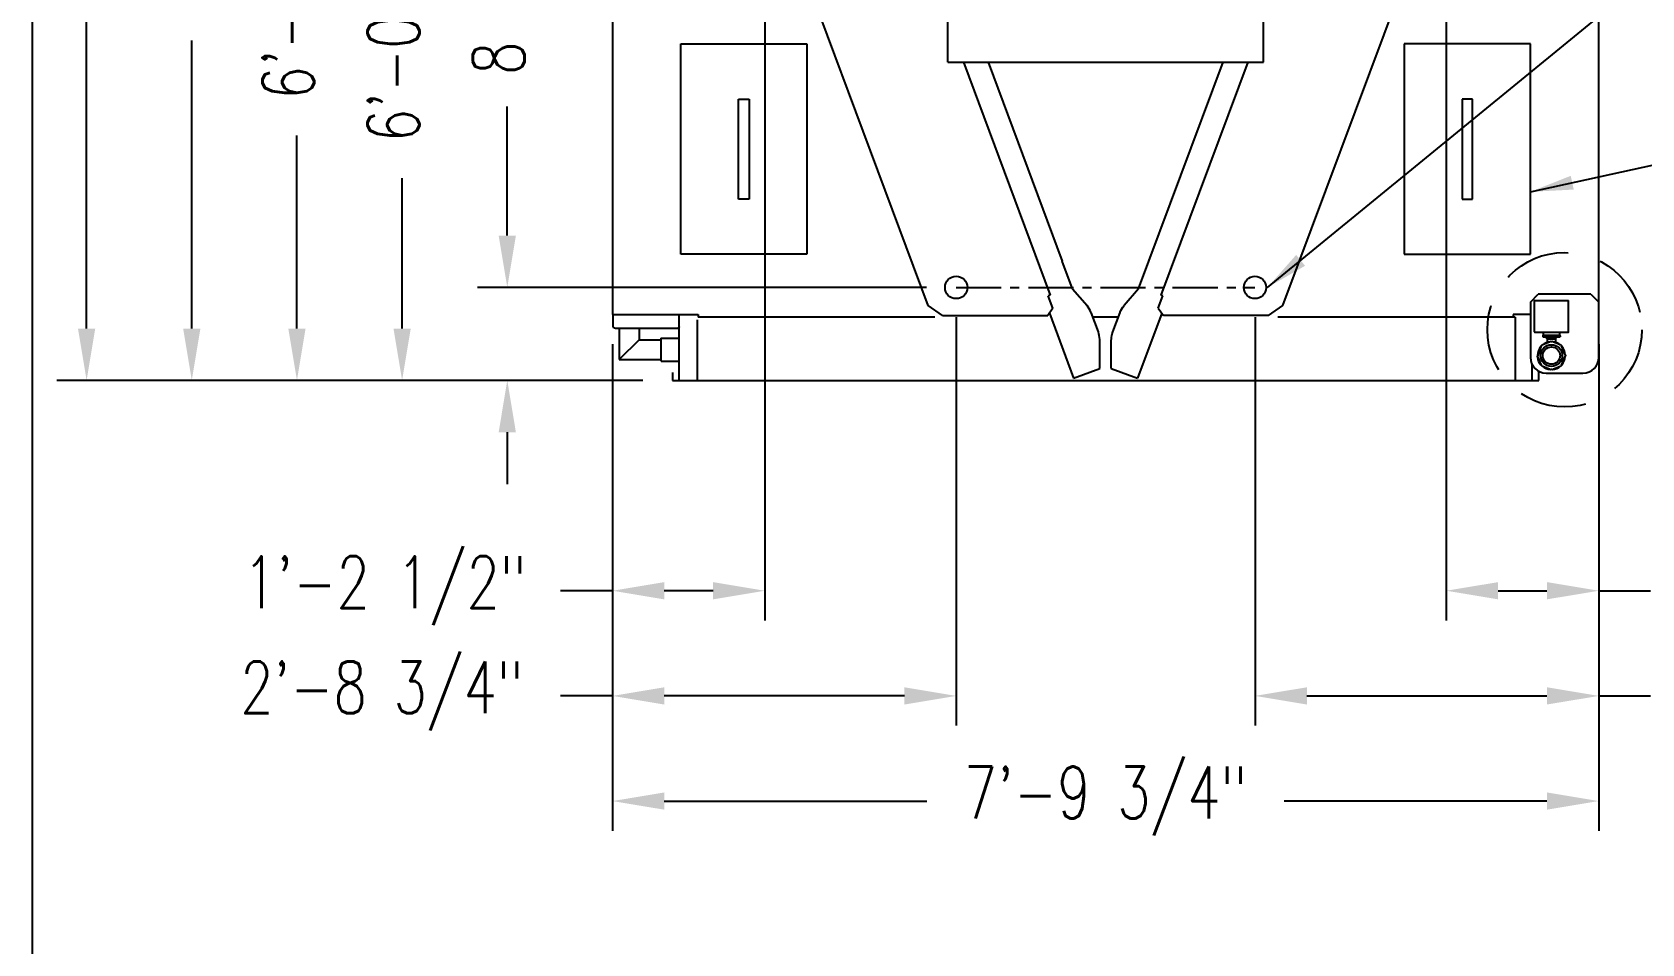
# Model space of a CAD drawing. Header units: millimetres. Extents: x 17046 to 32328, y 18593 to 29476.
# Drawn here: x 17046 to 17199, y 18839.1 to 18925.8 of the extents above; entities that cross this region are included whole.
import ezdxf

# ---------------------------------------------------------------- set-up
doc = ezdxf.new("R2010")
doc.units = ezdxf.units.MM
doc.header["$LTSCALE"] = 5
doc.linetypes.add('CENTER', pattern=[50.8, 31.75, -6.35, 6.35, -6.35])
doc.linetypes.add('HIDDEN', pattern=[9.525, 6.35, -3.175])
for name, color, linetype in [('COILCONN-CO2-CONTROL-COPPER', 7, 'Continuous'), ('CONDENSER-CO2-CONTROL', 7, 'Continuous'), ('RECIRCULATION-CONTROL', 3, 'Continuous'), ('UNIT', 6, 'Continuous'), ('WS-NO-CONTROL', 3, 'Continuous')]:
    doc.layers.add(name, color=color, linetype=linetype)
doc.styles.add('SUBMITTAL', font='romans.shx', dxfattribs={"width": 0.75})
doc.dimstyles.new('SUBMITTAL', dxfattribs={"dimtxt": 0.09375, "dimasz": 0.09375, "dimexe": 0.03125, "dimexo": 0.0625, "dimgap": 0.0625, "dimtad": 0, "dimdec": 4, "dimzin": 4, "dimdsep": 46, "dimlunit": 4, "dimtxsty": 'SUBMITTAL', "dimcen": 0.09375, "dimclre": 6, "dimadec": 0, "dimazin": 0, "dimtfac": 1, "dimtdec": 0, "dimtofl": 0, "dimtmove": 0, "dimatfit": 3, "dimfxl": 0, "dimfrac": 2, "dimtolj": 1, "dimtzin": 4, "dimarcsym": 0})

# ---------------------------------------------------------------- blocks, each defined once
blk = doc.blocks.new('BORDER')
blk.add_line((0, 1), (0, 0))
blk = doc.blocks.new('*D17')
at = {"layer": 'UNIT', "color": 6, "lineweight": -2}
for p, q in [((17101.15, 18896.12), (17101.15, 18849.84)), ((17194.94, 18896.12), (17194.94, 18849.84))]:
    blk.add_line(p, q, dxfattribs=at)
at = {"layer": 'UNIT', "color": 3, "lineweight": -2}
for p, q in [((17106.08, 18852.66), (17131.05, 18852.66)), ((17190.01, 18852.66), (17165.03, 18852.66))]:
    blk.add_line(p, q, dxfattribs=at)
at = {"layer": 'UNIT', "color": 3}
for points in [[(17106.08, 18853.48), (17106.08, 18851.84), (17101.15, 18852.66)], [(17190.01, 18853.48), (17190.01, 18851.84), (17194.94, 18852.66)]]:
    blk.add_solid(points, dxfattribs=at)
at = {"layer": 'UNIT', "color": 3, "insert": (17148.04, 18852.66), "char_height": 4.9294, "attachment_point": 5, "style": 'SUBMITTAL'}
blk.add_mtext('\\A1;7\'-9 3/4"', dxfattribs=at)
blk = doc.blocks.new('*D18')
at = {"layer": 'UNIT', "color": 6, "lineweight": -2}
for p, q in [((17120.89, 18990.69), (17048.33, 18990.69)), ((17104.04, 18892.66), (17048.33, 18892.66))]:
    blk.add_line(p, q, dxfattribs=at)
at = {"layer": 'UNIT', "color": 3, "lineweight": -2}
for p, q in [((17051.15, 18985.76), (17051.15, 18951.36)), ((17051.15, 18897.59), (17051.15, 18931.99))]:
    blk.add_line(p, q, dxfattribs=at)
at = {"layer": 'UNIT', "color": 3}
for points in [[(17050.33, 18985.76), (17051.97, 18985.76), (17051.15, 18990.69)], [(17050.33, 18897.59), (17051.97, 18897.59), (17051.15, 18892.66)]]:
    blk.add_solid(points, dxfattribs=at)
at = {"layer": 'UNIT', "color": 3, "insert": (17051.15, 18941.68), "char_height": 4.929, "attachment_point": 5, "rotation": 90, "style": 'SUBMITTAL'}
blk.add_mtext('\\A1;8\'-2"', dxfattribs=at)
blk = doc.blocks.new('*D25')
at = {"layer": 'CONDENSER-CO2-CONTROL', "color": 6, "lineweight": -2}
for p, q in [((17133.84, 18898.68), (17133.84, 18859.84)), ((17101.15, 18896.12), (17101.15, 18859.84))]:
    blk.add_line(p, q, dxfattribs=at)
at = {"layer": 'CONDENSER-CO2-CONTROL', "color": 3, "lineweight": -2}
for p, q in [((17101.15, 18862.66), (17096.22, 18862.66)), ((17128.91, 18862.66), (17106.08, 18862.66))]:
    blk.add_line(p, q, dxfattribs=at)
at = {"layer": 'CONDENSER-CO2-CONTROL', "color": 3}
for points in [[(17106.08, 18863.48), (17106.08, 18861.84), (17101.15, 18862.66)], [(17128.91, 18863.48), (17128.91, 18861.84), (17133.84, 18862.66)]]:
    blk.add_solid(points, dxfattribs=at)
at = {"layer": 'CONDENSER-CO2-CONTROL', "color": 3, "insert": (17079.23, 18862.66), "char_height": 4.9294, "attachment_point": 5, "style": 'SUBMITTAL'}
blk.add_mtext('\\A1;2\'-8 3/4"', dxfattribs=at)
blk = doc.blocks.new('*D26')
at = {"layer": 'CONDENSER-CO2-CONTROL', "color": 6, "lineweight": -2}
for p, q in [((17115.65, 18962.34), (17115.65, 18869.84)), ((17101.15, 18896.12), (17101.15, 18869.84))]:
    blk.add_line(p, q, dxfattribs=at)
at = {"layer": 'CONDENSER-CO2-CONTROL', "color": 3, "lineweight": -2}
for p, q in [((17101.15, 18872.66), (17096.22, 18872.66)), ((17110.72, 18872.66), (17106.08, 18872.66))]:
    blk.add_line(p, q, dxfattribs=at)
at = {"layer": 'CONDENSER-CO2-CONTROL', "color": 3}
for points in [[(17106.08, 18873.48), (17106.08, 18871.84), (17101.15, 18872.66)], [(17110.72, 18873.48), (17110.72, 18871.84), (17115.65, 18872.66)]]:
    blk.add_solid(points, dxfattribs=at)
at = {"layer": 'CONDENSER-CO2-CONTROL', "color": 3, "insert": (17079.5, 18872.66), "char_height": 4.9294, "attachment_point": 5, "style": 'SUBMITTAL'}
blk.add_mtext('\\A1;1\'-2 1/2"', dxfattribs=at)
blk = doc.blocks.new('*D27')
at = {"layer": 'CONDENSER-CO2-CONTROL', "color": 3, "lineweight": -2}
for p, q in [((17091.15, 18906.43), (17091.15, 18918.7)), ((17091.15, 18887.73), (17091.15, 18882.8))]:
    blk.add_line(p, q, dxfattribs=at)
at = {"layer": 'CONDENSER-CO2-CONTROL', "color": 6, "lineweight": -2}
for p, q in [((17131.02, 18901.5), (17088.33, 18901.5)), ((17104.04, 18892.66), (17088.33, 18892.66))]:
    blk.add_line(p, q, dxfattribs=at)
at = {"layer": 'CONDENSER-CO2-CONTROL', "color": 3}
for points in [[(17090.33, 18906.43), (17091.97, 18906.43), (17091.15, 18901.5)], [(17090.33, 18887.73), (17091.97, 18887.73), (17091.15, 18892.66)]]:
    blk.add_solid(points, dxfattribs=at)
at = {"layer": 'CONDENSER-CO2-CONTROL', "color": 3, "insert": (17091.15, 18930.76), "char_height": 4.929, "attachment_point": 5, "rotation": 90, "style": 'SUBMITTAL'}
blk.add_mtext('\\A1;8 7/8"', dxfattribs=at)
blk = doc.blocks.new('*D28')
at = {"layer": 'CONDENSER-CO2-CONTROL', "color": 6, "lineweight": -2}
for p, q in [((17112.83, 18965.16), (17078.33, 18965.16)), ((17104.04, 18892.66), (17078.33, 18892.66))]:
    blk.add_line(p, q, dxfattribs=at)
at = {"layer": 'CONDENSER-CO2-CONTROL', "color": 3, "lineweight": -2}
for p, q in [((17081.15, 18960.23), (17081.15, 18945.68)), ((17081.15, 18897.59), (17081.15, 18911.88))]:
    blk.add_line(p, q, dxfattribs=at)
at = {"layer": 'CONDENSER-CO2-CONTROL', "color": 3}
for points in [[(17080.33, 18960.23), (17081.97, 18960.23), (17081.15, 18965.16)], [(17080.33, 18897.59), (17081.97, 18897.59), (17081.15, 18892.66)]]:
    blk.add_solid(points, dxfattribs=at)
at = {"layer": 'CONDENSER-CO2-CONTROL', "color": 3, "insert": (17081.15, 18928.78), "char_height": 4.9294, "attachment_point": 5, "rotation": 90, "style": 'SUBMITTAL'}
blk.add_mtext('\\A1;6\'-0 1/2"', dxfattribs=at)
blk = doc.blocks.new('*D29')
at = {"layer": 'CONDENSER-CO2-CONTROL', "color": 6, "lineweight": -2}
for p, q in [((17162.25, 18898.68), (17162.25, 18859.84)), ((17194.94, 18896.12), (17194.94, 18859.84))]:
    blk.add_line(p, q, dxfattribs=at)
at = {"layer": 'CONDENSER-CO2-CONTROL', "color": 3, "lineweight": -2}
for p, q in [((17167.18, 18862.66), (17190.01, 18862.66)), ((17194.94, 18862.66), (17199.87, 18862.66))]:
    blk.add_line(p, q, dxfattribs=at)
at = {"layer": 'CONDENSER-CO2-CONTROL', "color": 3}
for points in [[(17167.18, 18863.48), (17167.18, 18861.84), (17162.25, 18862.66)], [(17190.01, 18863.48), (17190.01, 18861.84), (17194.94, 18862.66)]]:
    blk.add_solid(points, dxfattribs=at)
at = {"layer": 'CONDENSER-CO2-CONTROL', "color": 3, "insert": (17216.85, 18862.66), "char_height": 4.9294, "attachment_point": 5, "style": 'SUBMITTAL'}
blk.add_mtext('\\A1;2\'-8 3/4"', dxfattribs=at)
blk = doc.blocks.new('*D30')
at = {"layer": 'CONDENSER-CO2-CONTROL', "color": 6, "lineweight": -2}
for p, q in [((17180.44, 18962.34), (17180.44, 18869.84)), ((17194.94, 18896.12), (17194.94, 18869.84))]:
    blk.add_line(p, q, dxfattribs=at)
at = {"layer": 'CONDENSER-CO2-CONTROL', "color": 3, "lineweight": -2}
for p, q in [((17185.37, 18872.66), (17190.01, 18872.66)), ((17194.94, 18872.66), (17199.87, 18872.66))]:
    blk.add_line(p, q, dxfattribs=at)
at = {"layer": 'CONDENSER-CO2-CONTROL', "color": 3}
for points in [[(17185.37, 18873.48), (17185.37, 18871.84), (17180.44, 18872.66)], [(17190.01, 18873.48), (17190.01, 18871.84), (17194.94, 18872.66)]]:
    blk.add_solid(points, dxfattribs=at)
at = {"layer": 'CONDENSER-CO2-CONTROL', "color": 3, "insert": (17216.59, 18872.66), "char_height": 4.9294, "attachment_point": 5, "style": 'SUBMITTAL'}
blk.add_mtext('\\A1;1\'-2 1/2"', dxfattribs=at)
blk = doc.blocks.new('*D31')
at = {"layer": 'UNIT', "color": 6, "lineweight": -2}
for p, q in [((17106.49, 18976.66), (17058.33, 18976.66)), ((17104.04, 18892.66), (17058.33, 18892.66))]:
    blk.add_line(p, q, dxfattribs=at)
at = {"layer": 'UNIT', "color": 3, "lineweight": -2}
for p, q in [((17061.15, 18971.73), (17061.15, 18944.34)), ((17061.15, 18897.59), (17061.15, 18924.98))]:
    blk.add_line(p, q, dxfattribs=at)
at = {"layer": 'UNIT', "color": 3}
for points in [[(17060.33, 18971.73), (17061.97, 18971.73), (17061.15, 18976.66)], [(17060.33, 18897.59), (17061.97, 18897.59), (17061.15, 18892.66)]]:
    blk.add_solid(points, dxfattribs=at)
at = {"layer": 'UNIT', "color": 3, "insert": (17061.15, 18934.66), "char_height": 4.929, "attachment_point": 5, "rotation": 90, "style": 'SUBMITTAL'}
blk.add_mtext('\\A1;7\'-0"', dxfattribs=at)
blk = doc.blocks.new('*D99')
at = {"layer": 'WS-NO-CONTROL', "color": 6, "lineweight": -2}
for p, q in [((17133.97, 18973.04), (17068.33, 18973.04)), ((17104.04, 18892.66), (17068.33, 18892.66))]:
    blk.add_line(p, q, dxfattribs=at)
at = {"layer": 'WS-NO-CONTROL', "color": 3, "lineweight": -2}
for p, q in [((17071.15, 18968.11), (17071.15, 18949.75)), ((17071.15, 18897.59), (17071.15, 18915.95))]:
    blk.add_line(p, q, dxfattribs=at)
at = {"layer": 'WS-NO-CONTROL', "color": 3}
for points in [[(17070.33, 18968.11), (17071.97, 18968.11), (17071.15, 18973.04)], [(17070.33, 18897.59), (17071.97, 18897.59), (17071.15, 18892.66)]]:
    blk.add_solid(points, dxfattribs=at)
at = {"layer": 'WS-NO-CONTROL', "color": 3, "insert": (17071.15, 18932.85), "char_height": 4.9294, "attachment_point": 5, "rotation": 90, "style": 'SUBMITTAL'}
blk.add_mtext('\\A1;6\'-8 3/8"', dxfattribs=at)

msp = doc.modelspace()

# ---------------------------------------------------------------- linework, layer by layer
at = {"layer": 'CONDENSER-CO2-CONTROL', "linetype": 'CENTER', "ltscale": 0.027}
msp.add_line((17133.839, 18901.4997), (17162.2463, 18901.4997), dxfattribs=at)
at = {"layer": 'CONDENSER-CO2-CONTROL'}
for centre in [(17133.839, 18901.4997), (17162.2463, 18901.4997)]:
    msp.add_circle(centre, 1.0625, dxfattribs=at)
at = {"layer": 'RECIRCULATION-CONTROL'}
for p, q in [((17107.6492, 18904.6597), (17107.6492, 18924.6597)), ((17107.6492, 18924.6597), (17119.6492, 18924.6597)), ((17119.6492, 18924.6597), (17119.6492, 18904.6597)), ((17188.4361, 18924.6597), (17176.4361, 18924.6597)), ((17176.4361, 18924.6597), (17176.4361, 18904.6597)), ((17188.4361, 18904.6597), (17188.4361, 18924.6597)), ((17113.1492, 18909.9097), (17113.1492, 18919.4097)), ((17113.1492, 18919.4097), (17114.1492, 18919.4097)), ((17114.1492, 18919.4097), (17114.1492, 18909.9097)), ((17182.9361, 18919.4097), (17181.9361, 18919.4097)), ((17181.9361, 18919.4097), (17181.9361, 18909.9097)), ((17182.9361, 18909.9097), (17182.9361, 18919.4097)), ((17114.1492, 18909.9097), (17113.1492, 18909.9097)), ((17181.9361, 18909.9097), (17182.9361, 18909.9097)), ((17119.6492, 18904.6597), (17107.6492, 18904.6597)), ((17176.4361, 18904.6597), (17188.4361, 18904.6597)), ((17101.7794, 18897.5934), (17101.7794, 18894.634)), ((17103.6809, 18896.5355), (17101.7794, 18894.634)), ((17103.6809, 18897.5934), (17103.6809, 18896.5355)), ((17103.6809, 18896.5355), (17105.7518, 18896.5355)), ((17105.7518, 18896.6871), (17107.4801, 18896.6871)), ((17105.7518, 18896.6871), (17105.7518, 18894.4824)), ((17101.7794, 18894.634), (17105.7518, 18894.634)), ((17105.7715, 18894.4824), (17107.4801, 18894.4824))]:
    msp.add_line(p, q, dxfattribs=at)
at = {"layer": 'RECIRCULATION-CONTROL', "linetype": 'HIDDEN', "ltscale": 0.2}
msp.add_circle((17191.6861, 18897.4785), 7.3434, dxfattribs=at)
at = {"layer": 'UNIT'}
for p, q in [((17101.1492, 18973.3122), (17101.1492, 18898.9392)), ((17194.9361, 18898.9392), (17194.9361, 18973.3122)), ((17131.1775, 18899.7821), (17106.6749, 18965.49)), ((17164.9086, 18899.7822), (17189.3703, 18965.3875)), ((17133.0426, 18922.9224), (17133.0426, 18964.9224)), ((17163.0426, 18922.9224), (17163.0426, 18964.9224)), ((17133.0426, 18922.9224), (17163.0426, 18922.9224)), ((17134.5218, 18922.9224), (17142.7814, 18900.773)), ((17136.8639, 18922.9224), (17143.915, 18904.0129)), ((17151.1855, 18901.3748), (17159.2207, 18922.9224)), ((17161.5634, 18922.9224), (17153.3046, 18900.7727)), ((17144.8998, 18901.3748), (17143.9164, 18904.0119)), ((17142.7814, 18900.773), (17142.595, 18900.7034)), ((17143.0317, 18899.5322), (17142.595, 18900.7034)), ((17144.8998, 18901.3748), (17146.2884, 18899.7718)), ((17151.1855, 18901.3748), (17149.7969, 18899.7718)), ((17153.0544, 18899.5319), (17153.4911, 18900.7032)), ((17153.4911, 18900.7032), (17153.3046, 18900.7727)), ((17132.5496, 18898.8294), (17131.1775, 18899.7821)), ((17143.0317, 18899.5322), (17142.5438, 18898.8295)), ((17153.0544, 18899.5319), (17153.5424, 18898.8292)), ((17163.5365, 18898.8295), (17164.9086, 18899.7822)), ((17101.1492, 18898.9392), (17109.3037, 18898.9392)), ((17101.2301, 18897.7917), (17101.2301, 18898.9392)), ((17107.4801, 18892.6597), (17107.4801, 18898.9392)), ((17109.2301, 18892.6597), (17109.2301, 18898.4097)), ((17109.3037, 18898.9392), (17109.3037, 18898.6597)), ((17131.797, 18898.6597), (17109.3037, 18898.6597)), ((17132.5496, 18898.8294), (17142.5438, 18898.8295)), ((17142.6978, 18899.0513), (17145.0011, 18892.8745)), ((17147.3533, 18897.2738), (17146.6674, 18899.1132)), ((17149.2488, 18898.6597), (17146.8365, 18898.6597)), ((17148.732, 18897.2738), (17149.4179, 18899.1132)), ((17153.3877, 18899.052), (17151.0842, 18892.8745)), ((17163.5365, 18898.8295), (17153.5424, 18898.8292)), ((17186.9801, 18898.6597), (17164.4064, 18898.6597)), ((17186.7815, 18898.9392), (17186.7815, 18898.6597)), ((17194.9361, 18898.9392), (17186.7815, 18898.9392)), ((17186.9801, 18898.6597), (17186.9801, 18892.6597)), ((17188.6051, 18892.6597), (17188.6051, 18898.9392)), ((17194.8551, 18897.7917), (17194.8551, 18898.9392)), ((17107.2816, 18897.5934), (17101.4287, 18897.5934)), ((17147.498, 18893.8056), (17147.498, 18896.5279)), ((17148.5873, 18893.8056), (17148.5873, 18896.5279)), ((17188.8037, 18897.5934), (17194.6566, 18897.5934)), ((17106.8551, 18893.4097), (17106.8551, 18892.6597)), ((17145.0011, 18892.8745), (17147.498, 18893.8056)), ((17148.5873, 18893.8056), (17151.0842, 18892.8745)), ((17189.2301, 18892.6597), (17189.2301, 18893.53)), ((17106.8551, 18892.6597), (17189.2301, 18892.6597))]:
    msp.add_line(p, q, dxfattribs=at)
for points, knots in [([(17146.6674, 18899.1132), (17146.663, 18899.1249), (17146.6585, 18899.1366), (17146.6539, 18899.1483), (17146.5664, 18899.3689), (17146.4296, 18899.5712), (17146.2884, 18899.7718)], [-1, -1, -1, -1, -0.949808972, -0.949808972, -0.949808972, 0, 0, 0, 0]), ([(17149.4179, 18899.1132), (17149.4223, 18899.1249), (17149.4268, 18899.1366), (17149.4314, 18899.1483), (17149.5189, 18899.3689), (17149.6557, 18899.5712), (17149.7969, 18899.7718)], [-1, -1, -1, -1, -0.949808972, -0.949808972, -0.949808972, 0, 0, 0, 0]), ([(17107.4801, 18897.7917), (17107.4801, 18897.7321), (17107.4515, 18897.6731), (17107.4047, 18897.6361), (17107.3701, 18897.6088), (17107.3262, 18897.5935), (17107.282, 18897.5934)], [-1, -1, -1, -1, -0.426514655, -0.426514655, -0.426514655, -0.002753742, -0.002753742, -0.002753742, -0.002753742]), ([(17188.6051, 18897.7917), (17188.6051, 18897.7321), (17188.6337, 18897.6731), (17188.6806, 18897.6361), (17188.7152, 18897.6088), (17188.7591, 18897.5935), (17188.8033, 18897.5934)], [-1, -1, -1, -1, -0.426514655, -0.426514655, -0.426514655, -0.002753742, -0.002753742, -0.002753742, -0.002753742]), ([(17147.498, 18896.5279), (17147.4967, 18896.5408), (17147.4954, 18896.5537), (17147.4941, 18896.5666), (17147.4692, 18896.8106), (17147.4362, 18897.0515), (17147.3533, 18897.2738)], [-1, -1, -1, -1, -0.949808972, -0.949808972, -0.949808972, 0, 0, 0, 0]), ([(17148.5873, 18896.5279), (17148.5886, 18896.5408), (17148.5899, 18896.5537), (17148.5912, 18896.5666), (17148.616, 18896.8106), (17148.6491, 18897.0515), (17148.732, 18897.2738)], [-1, -1, -1, -1, -0.949808972, -0.949808972, -0.949808972, 0, 0, 0, 0])]:
    msp.add_open_spline(points, degree=3, knots=knots, dxfattribs=at)
for points in [[(17101.2698, 18897.6727), (17101.2443, 18897.7068), (17101.2301, 18897.7492), (17101.2301, 18897.7917)], [(17101.4283, 18897.5934), (17101.367, 18897.5935), (17101.3065, 18897.6238), (17101.2698, 18897.6727)], [(17194.657, 18897.5934), (17194.7183, 18897.5935), (17194.7787, 18897.6238), (17194.8155, 18897.6727)], [(17194.8155, 18897.6727), (17194.841, 18897.7068), (17194.8551, 18897.7492), (17194.8551, 18897.7917)]]:
    msp.add_open_spline(points, degree=3, dxfattribs=at)

# ---------------------------------------------------------------- block references
at = {"xscale": 829.7698563356048, "yscale": 622.3273922517036, "zscale": 829.7698563356048}
msp.add_blockref('BORDER', (17045.9751, 18593.206), dxfattribs=at)

# ---------------------------------------------------------------- dimensions: what is measured, and where the dimension line sits
at = {"layer": 'CONDENSER-CO2-CONTROL', "color": 3}
for base, p1, picture, middle in [((17101.1492, 18872.6597), (17115.6493, 18965.1592), '*D26', (17079.495, 18872.6597)), ((17101.1492, 18862.6597), (17133.839, 18901.4997), '*D25', (17079.2309, 18862.6597))]:
    dim = msp.add_linear_dim(base=base, p1=p1, p2=(17101.1492, 18898.9392), dimstyle='SUBMITTAL', override={"dimscale": 70.42, "dimtxt": 0.07, "dimasz": 0.07, "dimexe": 0.04, "dimexo": 0.04, "dimgap": 0.03125, "dimdec": 3, "dimzin": 3, "dimclrd": 3, "dimclrt": 3, "dimtdec": 3, "dimtix": 1}, dxfattribs=at)
    dim.commit()
    dim.dimension.update_dxf_attribs({"geometry": picture, "text_midpoint": middle, "dimtype": 160})
for base, p1, p2, angle, picture, middle in [((17081.14917, 18892.65966), (17115.64933, 18965.15918), (17106.85514, 18892.65966), 90, '*D28', (17081.14917, 18928.77919)), ((17194.9361, 18872.6597), (17180.4359, 18965.1592), (17194.9361, 18898.9392), 180, '*D30', (17216.5903, 18872.6597)), ((17091.1492, 18892.6597), (17133.839, 18901.4997), (17106.8551, 18892.6597), 90, '*D27', (17091.1492, 18930.7594)), ((17194.9361, 18862.6597), (17162.2463, 18901.4997), (17194.9361, 18898.9392), 180, '*D29', (17216.8543, 18862.6597))]:
    dim = msp.add_linear_dim(base=base, p1=p1, p2=p2, angle=angle, dimstyle='SUBMITTAL', override={"dimscale": 70.42, "dimtxt": 0.07, "dimasz": 0.07, "dimexe": 0.04, "dimexo": 0.04, "dimgap": 0.03125, "dimdec": 3, "dimzin": 3, "dimclrd": 3, "dimclrt": 3, "dimtdec": 3, "dimtix": 1}, dxfattribs=at)
    dim.commit()
    dim.dimension.update_dxf_attribs({"geometry": picture, "text_midpoint": middle, "dimtype": 160})
at = {"layer": 'UNIT', "color": 3}
dim = msp.add_linear_dim(base=(17051.14917, 18892.65966), p1=(17123.71164, 18990.69421), p2=(17106.85514, 18892.65966), angle=90, dimstyle='SUBMITTAL', override={"dimscale": 70.42, "dimtxt": 0.07, "dimasz": 0.07, "dimexe": 0.04, "dimexo": 0.04, "dimgap": 0.03125, "dimdec": 3, "dimzin": 3, "dimclrd": 3, "dimclrt": 3, "dimtdec": 3, "dimtix": 1}, dxfattribs=at)
dim.commit()
dim.dimension.update_dxf_attribs({"geometry": '*D18', "text_midpoint": (17051.14917, 18941.67693), "dimtype": 160})
dim = msp.add_linear_dim(base=(17061.1492, 18892.6597), p1=(17109.3074, 18976.6588), p2=(17106.8551, 18892.6597), angle=90, dimstyle='SUBMITTAL', override={"dimscale": 70.42, "dimtxt": 0.07, "dimasz": 0.07, "dimexe": 0.04, "dimexo": 0.04, "dimgap": 0.03125, "dimdec": 3, "dimzin": 3, "dimclrd": 3, "dimclrt": 3, "dimtdec": 3, "dimtix": 1}, dxfattribs=at)
dim.commit()
dim.dimension.update_dxf_attribs({"geometry": '*D31', "text_midpoint": (17061.1492, 18934.6592)})
dim = msp.add_linear_dim(base=(17194.9361, 18852.6597), p1=(17101.1492, 18898.9392), p2=(17194.9361, 18898.9392), dimstyle='SUBMITTAL', override={"dimscale": 70.42, "dimtxt": 0.07, "dimasz": 0.07, "dimexe": 0.04, "dimexo": 0.04, "dimgap": 0.03125, "dimdec": 3, "dimzin": 3, "dimclrd": 3, "dimclrt": 3, "dimtdec": 3, "dimtix": 1}, dxfattribs=at)
dim.commit()
dim.dimension.update_dxf_attribs({"geometry": '*D17', "text_midpoint": (17148.0426, 18852.6597), "dimtype": 160})
at = {"layer": 'WS-NO-CONTROL', "color": 3}
dim = msp.add_linear_dim(base=(17071.1492, 18892.6597), p1=(17136.7861, 18973.0438), p2=(17106.8551, 18892.6597), angle=90, dimstyle='SUBMITTAL', override={"dimscale": 70.42, "dimtxt": 0.07, "dimasz": 0.07, "dimexe": 0.04, "dimexo": 0.04, "dimgap": 0.03125, "dimdec": 3, "dimzin": 3, "dimclrd": 3, "dimclrt": 3, "dimtdec": 3, "dimtix": 1}, dxfattribs=at)
dim.commit()
dim.dimension.update_dxf_attribs({"geometry": '*D99', "text_midpoint": (17071.1492, 18932.8517)})

# ---------------------------------------------------------------- leaders
at = {"layer": 'COILCONN-CO2-CONTROL-COPPER', "annotation_type": 0, "has_hookline": 1, "hookline_direction": 0, "text_width": 55.8146}
msp.add_leader([(17163.4338, 18901.4997), (17202.7359, 18933.633), (17206.8085, 18933.633)], dimstyle='SUBMITTAL', override={"dimscale": 58.18, "dimasz": 0.07, "dimgap": 0.03, "dimcen": 4.055284, "dimarcsym": 1}, dxfattribs=at)
at = {"layer": 'RECIRCULATION-CONTROL', "annotation_type": 0, "has_hookline": 1, "hookline_direction": 0, "text_width": 64.7943}
msp.add_leader([(17188.4361, 18910.5953), (17204.9962, 18914.2054)], dimstyle='SUBMITTAL', override={"dimscale": 58.18, "dimasz": 0.07, "dimgap": 0.03, "dimcen": 4.055284, "dimarcsym": 1}, dxfattribs=at)

# ---------------------------------------------------------------- next in the draw order: wipeouts: each hides what was drawn before it
msp.add_wipeout([(17189.1861, 18900.8535), (17188.4361, 18900.1035), (17188.4361, 18894.8535), (17188.6051, 18894.1618), (17189.2301, 18893.53), (17189.9361, 18893.3535), (17193.4361, 18893.3535), (17194.9361, 18894.8535), (17194.9361, 18900.1035), (17194.1861, 18900.8535)]).dxf.layer = 'RECIRCULATION-CONTROL'

# ---------------------------------------------------------------- next in the draw order: linework, layer by layer
at = {"layer": 'RECIRCULATION-CONTROL'}
for p, q in [((17188.4361, 18900.1035), (17189.1861, 18900.8535)), ((17194.1861, 18900.8535), (17189.1861, 18900.8535)), ((17194.1861, 18900.8535), (17194.9361, 18900.1035)), ((17188.4361, 18900.1035), (17188.4361, 18894.8535)), ((17188.8022, 18900.2519), (17188.8022, 18897.2807)), ((17188.8022, 18900.2519), (17192.07, 18900.2519)), ((17192.07, 18897.2807), (17192.07, 18900.2519)), ((17194.9361, 18894.8535), (17194.9361, 18900.1035)), ((17188.8416, 18897.2413), (17192.0306, 18897.2413)), ((17190.3997, 18896.3631), (17189.5158, 18895.9969)), ((17189.6093, 18896.9067), (17189.6093, 18896.8082)), ((17189.6093, 18896.8082), (17191.2629, 18896.8082)), ((17191.2432, 18896.9263), (17189.629, 18896.9263)), ((17189.6487, 18897.2413), (17189.6487, 18896.9263)), ((17189.944, 18896.7886), (17189.9243, 18896.8082)), ((17189.944, 18896.7886), (17189.944, 18896.7098)), ((17190.0424, 18896.6114), (17189.944, 18896.7098)), ((17190.0424, 18896.6114), (17190.8298, 18896.6114)), ((17190.0424, 18896.6114), (17190.0424, 18896.2986)), ((17190.3997, 18896.3631), (17190.4725, 18896.3631)), ((17191.3564, 18895.9969), (17190.4725, 18896.3631)), ((17190.8298, 18896.6114), (17190.9282, 18896.7098)), ((17190.8298, 18896.6114), (17190.8298, 18896.2986)), ((17190.9282, 18896.7886), (17190.9479, 18896.8082)), ((17190.9282, 18896.7886), (17190.9282, 18896.7098)), ((17191.2235, 18896.9263), (17191.2235, 18897.2413)), ((17191.2629, 18896.9067), (17191.2629, 18896.8082)), ((17189.4643, 18895.9455), (17189.0982, 18894.9745)), ((17189.0982, 18894.9018), (17189.0982, 18894.9745)), ((17189.0982, 18894.9018), (17189.4643, 18894.1048)), ((17189.4643, 18895.9455), (17189.49, 18895.9712)), ((17189.49, 18895.9712), (17189.5158, 18895.9969)), ((17191.3564, 18895.9969), (17191.3822, 18895.9712)), ((17191.3822, 18895.9712), (17191.4079, 18895.9455)), ((17191.774, 18895.0615), (17191.4079, 18895.9455)), ((17191.4079, 18894.1048), (17191.774, 18894.9888)), ((17191.774, 18895.0615), (17191.774, 18894.9888)), ((17189.5158, 18894.0534), (17189.4643, 18894.1048)), ((17189.5158, 18894.0534), (17190.3997, 18893.6872)), ((17189.9361, 18893.3535), (17193.4361, 18893.3535)), ((17190.4725, 18893.6872), (17190.3997, 18893.6872)), ((17190.4725, 18893.6872), (17191.3564, 18894.0534)), ((17191.3822, 18894.0791), (17191.3564, 18894.0534)), ((17191.4079, 18894.1048), (17191.3822, 18894.0791))]:
    msp.add_line(p, q, dxfattribs=at)
for radius in [1.0295, 0.8228]:
    msp.add_circle((17190.4361, 18895.0252), radius, dxfattribs=at)
for centre, radius, start, end in [((17188.8416, 18897.2807), 0.0394, 180, 270), ((17190.4361, 18895.0252), 1.3189, 93.898704, 131.101296), ((17189.629, 18896.9067), 0.0197, 90, 180), ((17189.9637, 18896.2986), 0.0787, 348.905425, 0), ((17190.4361, 18895.0252), 1.3189, 48.898704, 86.101296), ((17190.9085, 18896.2986), 0.0787, 180, 191.094578), ((17191.2432, 18896.9067), 0.0197, 0, 90), ((17192.0306, 18897.2807), 0.0394, 270, 0), ((17189.9361, 18894.8535), 1.5, 180, 270), ((17190.6954, 18894.9332), 1.578, 142.575277, 176.561725), ((17190.2041, 18894.9337), 1.0872, 184.498074, 225.511767), ((17190.4361, 18895.0252), 1.3189, 3.898704, 41.101296), ((17190.4361, 18895.0252), 1.3189, 318.898704, 356.101296), ((17193.4361, 18894.8535), 1.5, 270, 0), ((17190.4361, 18895.0252), 1.3189, 228.898704, 266.101296), ((17190.4361, 18895.0252), 1.3189, 273.898704, 311.101296)]:
    msp.add_arc(centre, radius, start, end, dxfattribs=at)

doc.saveas('drawing.dxf')
